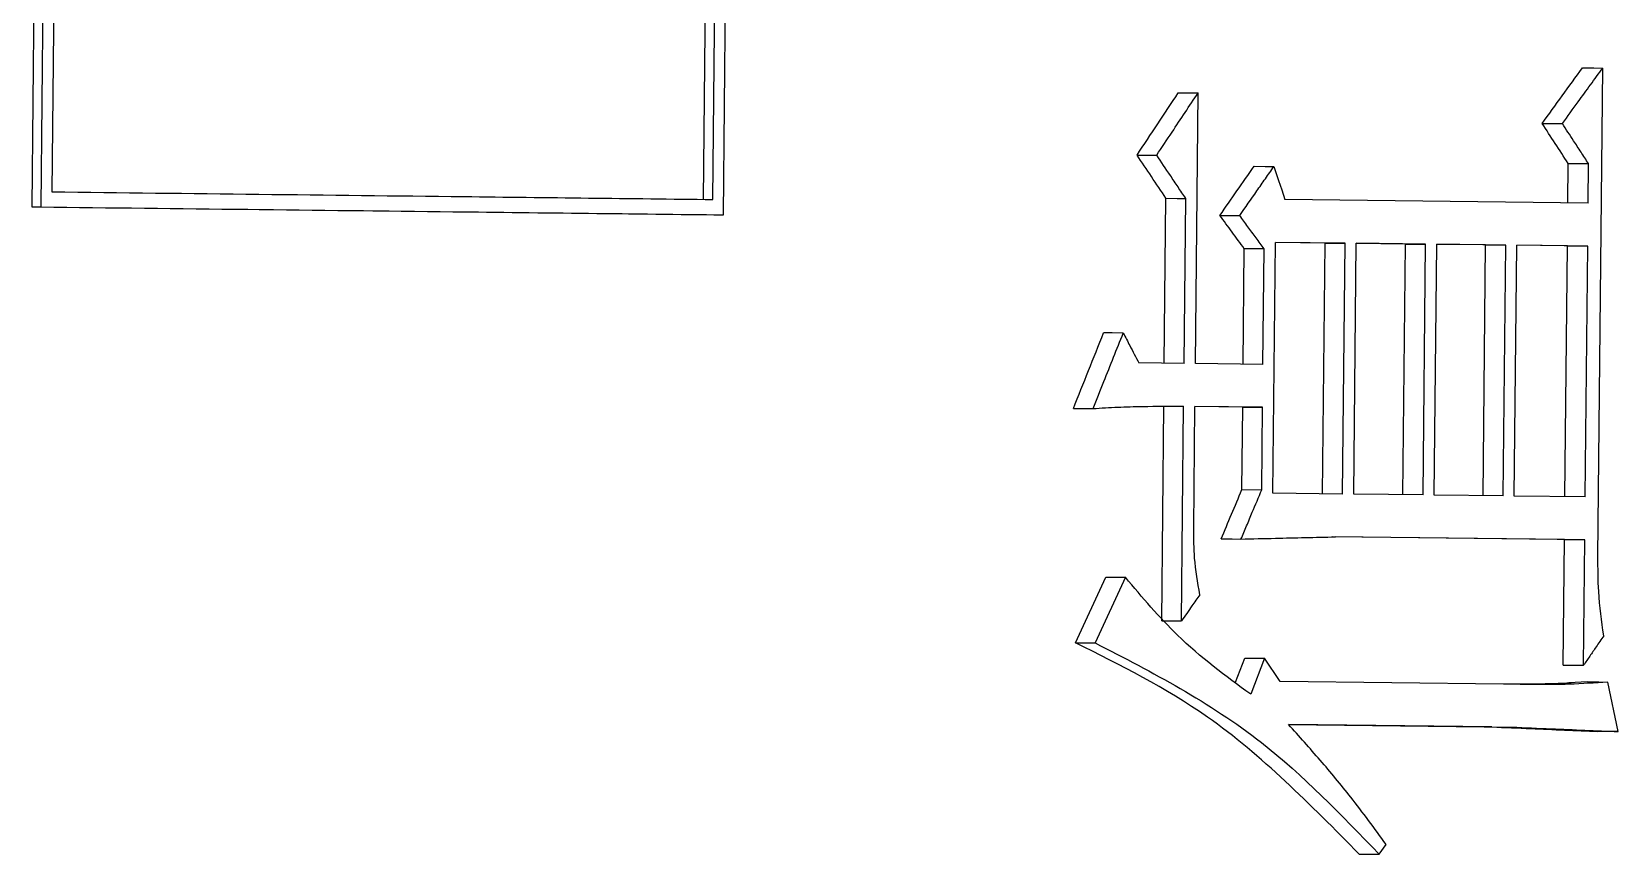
# Model space of a CAD drawing. Header units: millimetres. Extents: x 2344 to 4024, y 1094 to 2282.
# Drawn here: x 2976.304 to 2980.987, y 1255.13 to 1257.556 of the extents above; entities that cross this region are included whole.
import ezdxf

# ---------------------------------------------------------------- set-up
doc = ezdxf.new("R2010")
doc.units = ezdxf.units.MM

msp = doc.modelspace()

# ---------------------------------------------------------------- linework, layer by layer
at = {"color": 7, "linetype": 'Continuous', "lineweight": 25}
for p, q in [((2976.5013, 1276.9585), (2976.3039, 1257.0398)), ((2976.5279, 1276.9583), (2976.3305, 1257.0397)), ((2976.5599, 1276.913), (2976.3634, 1257.0843)), ((2978.3456, 1257.0163), (2978.543, 1276.935)), ((2978.4828, 1276.8906), (2978.2863, 1257.0619)), ((2978.3145, 1257.0617), (2978.511, 1276.8904)), ((2980.9273, 1256.0086), (2980.9415, 1257.4494)), ((2979.7389, 1256.5776), (2979.7469, 1257.3759)), ((2980.7625, 1257.2858), (2980.8223, 1257.2853)), ((2979.5667, 1257.1928), (2979.6249, 1257.1923)), ((2980.8385, 1257.0512), (2980.8396, 1257.168)), ((2980.8984, 1257.0508), (2980.8996, 1257.1676)), ((2979.6473, 1256.5787), (2979.6521, 1257.0652)), ((2979.7056, 1256.578), (2979.7104, 1257.0648)), ((2980.8984, 1257.0508), (2980.0031, 1257.0613)), ((2976.3039, 1257.0398), (2978.3172, 1257.0165)), ((2978.3174, 1257.0165), (2978.3456, 1257.0163)), ((2979.8113, 1257.0146), (2979.8698, 1257.0142)), ((2979.88, 1256.5757), (2979.8833, 1256.9164)), ((2979.9419, 1256.916), (2979.8833, 1256.9164)), ((2979.9386, 1256.5753), (2979.9419, 1256.916)), ((2979.968, 1256.1952), (2979.9753, 1256.9351)), ((2980.1808, 1256.9327), (2979.9753, 1256.9351)), ((2980.1218, 1256.9331), (2979.9753, 1256.9348)), ((2980.1145, 1256.1932), (2980.1218, 1256.9331)), ((2980.1218, 1256.9331), (2980.1808, 1256.9327)), ((2980.1734, 1256.1928), (2980.1808, 1256.9327)), ((2980.2065, 1256.1924), (2980.2138, 1256.9323)), ((2980.4184, 1256.9299), (2980.2138, 1256.9323)), ((2980.3591, 1256.9303), (2980.2138, 1256.932)), ((2980.3518, 1256.1904), (2980.3591, 1256.9303)), ((2980.3591, 1256.9303), (2980.4184, 1256.9299)), ((2980.4111, 1256.19), (2980.4184, 1256.9299)), ((2980.444, 1256.1896), (2980.4513, 1256.9295)), ((2980.655, 1256.9271), (2980.4513, 1256.9295)), ((2980.5954, 1256.9275), (2980.4513, 1256.9292)), ((2980.5881, 1256.1877), (2980.5954, 1256.9275)), ((2980.5954, 1256.9275), (2980.655, 1256.9271)), ((2980.6477, 1256.1872), (2980.655, 1256.9271)), ((2980.6805, 1256.1868), (2980.6878, 1256.9267)), ((2980.8972, 1256.9242), (2980.6878, 1256.9267)), ((2980.8372, 1256.9247), (2980.6878, 1256.9264)), ((2980.8299, 1256.1848), (2980.8372, 1256.9247)), ((2980.8372, 1256.9247), (2980.8972, 1256.9242)), ((2980.8898, 1256.1843), (2980.8972, 1256.9242)), ((2979.7056, 1256.578), (2979.5721, 1256.5796)), ((2979.9386, 1256.5753), (2979.7389, 1256.5776)), ((2979.3789, 1256.4453), (2979.4369, 1256.4449)), ((2979.6398, 1255.8191), (2979.6461, 1256.4519)), ((2979.6981, 1255.8187), (2979.7043, 1256.4515)), ((2979.7341, 1256.0909), (2979.7377, 1256.4511)), ((2979.9373, 1256.4487), (2979.7377, 1256.4511)), ((2979.8787, 1256.4492), (2979.7377, 1256.4508)), ((2979.8763, 1256.2058), (2979.8787, 1256.4492)), ((2979.8787, 1256.4492), (2979.9373, 1256.4487)), ((2979.9349, 1256.2053), (2979.9373, 1256.4487)), ((2979.8763, 1256.2058), (2979.9349, 1256.2053)), ((2980.1734, 1256.1928), (2979.968, 1256.1952)), ((2980.4111, 1256.19), (2980.2065, 1256.1924)), ((2980.6477, 1256.1872), (2980.444, 1256.1896)), ((2980.8898, 1256.1843), (2980.6805, 1256.1868)), ((2980.8286, 1256.0582), (2980.145, 1256.0663)), ((2980.8886, 1256.0578), (2980.1523, 1256.0665)), ((2980.825, 1255.6883), (2980.8286, 1256.0582)), ((2980.8286, 1256.0582), (2980.8886, 1256.0578)), ((2980.8849, 1255.6879), (2980.8886, 1256.0578)), ((2979.3855, 1255.7539), (2979.4743, 1255.9476)), ((2979.5323, 1255.9472), (2979.4434, 1255.7535)), ((2979.4743, 1255.9476), (2979.5323, 1255.9472)), ((2979.6398, 1255.8191), (2979.6981, 1255.8187)), ((2979.3854, 1255.7539), (2979.4434, 1255.7535)), ((2979.8575, 1255.6383), (2979.8846, 1255.7091)), ((2979.9433, 1255.7087), (2979.9023, 1255.6021)), ((2979.9891, 1255.64), (2979.9433, 1255.7087)), ((2980.825, 1255.6883), (2980.8849, 1255.6879)), ((2980.6488, 1255.6322), (2979.9891, 1255.64)), ((2980.8962, 1255.6388), (2980.8412, 1255.6355)), ((2980.9874, 1255.4919), (2980.9562, 1255.6383)), ((2980.0143, 1255.5131), (2980.6737, 1255.5054)), ((2980.6141, 1255.5058), (2980.0146, 1255.5129)), ((2980.6141, 1255.5058), (2980.6737, 1255.5054)), ((2980.9874, 1255.4919), (2980.9273, 1255.4924)), ((2980.2227, 1255.1307), (2980.2818, 1255.1302)), ((2980.2819, 1255.1303), (2980.302, 1255.1592))]:
    msp.add_line(p, q, dxfattribs=at)
at = {"color": 7, "linetype": 'Continuous', "lineweight": 25, "flags": 128}
for points in [[(2980.8816, 1257.4499), (2980.9152, 1257.4496), (2980.9415, 1257.4494)], [(2979.6885, 1257.3763), (2979.7212, 1257.3761), (2979.7469, 1257.3759)], [(2979.9123, 1257.1595), (2979.9451, 1257.1593), (2979.9709, 1257.1591)], [(2979.9709, 1257.1591), (2979.9845, 1257.1179), (2979.9938, 1257.0896), (2980.0031, 1257.0613)], [(2980.8396, 1257.168), (2980.8732, 1257.1678), (2980.8996, 1257.1676)], [(2979.6521, 1257.0652), (2979.6848, 1257.065), (2979.7104, 1257.0648)], [(2976.3039, 1257.0398), (2976.3188, 1257.0397), (2976.3305, 1257.0397)], [(2979.5261, 1256.6677), (2979.4936, 1256.668), (2979.4681, 1256.6682)], [(2979.8151, 1256.0605), (2979.8479, 1256.0602), (2979.8736, 1256.06)], [(2979.8846, 1255.7091), (2979.9175, 1255.7089), (2979.9433, 1255.7087)], [(2980.8962, 1255.6388), (2980.9298, 1255.6385), (2980.9562, 1255.6383)]]:
    msp.add_lwpolyline(points, dxfattribs=at)
at = {"color": 7, "linetype": 'Continuous', "lineweight": 25}
for points, knots in [([(2980.7625, 1257.2858), (2980.7824, 1257.3131), (2980.8221, 1257.3678), (2980.8617, 1257.4225), (2980.8816, 1257.4499)], [0, 0, 0, 0, 0.5, 1, 1, 1, 1]), ([(2980.8223, 1257.2853), (2980.838, 1257.3069), (2980.8657, 1257.345), (2980.9054, 1257.3997), (2980.9295, 1257.4329), (2980.9415, 1257.4494)], [0, 0, 0, 0, 0.393832, 0.696916, 1, 1, 1, 1]), ([(2979.5667, 1257.1928), (2979.5871, 1257.2234), (2979.6277, 1257.2845), (2979.6682, 1257.3457), (2979.6885, 1257.3763)], [0, 0, 0, 0, 0.5, 1, 1, 1, 1]), ([(2979.6249, 1257.1923), (2979.64, 1257.215), (2979.6679, 1257.2569), (2979.7085, 1257.3181), (2979.7341, 1257.3566), (2979.7469, 1257.3759)], [0, 0, 0, 0, 0.3703751, 0.6851874, 1, 1, 1, 1]), ([(2980.8396, 1257.168), (2980.8268, 1257.1877), (2980.8011, 1257.2269), (2980.7754, 1257.2662), (2980.7625, 1257.2858)], [0, 0, 0, 0, 0.5, 1, 1, 1, 1]), ([(2980.8996, 1257.1676), (2980.8922, 1257.1788), (2980.8775, 1257.2013), (2980.8517, 1257.2406), (2980.8333, 1257.2686), (2980.8223, 1257.2853)], [0, 0, 0, 0, 0.2864203, 0.5728407, 1, 1, 1, 1]), ([(2979.6521, 1257.0652), (2979.6379, 1257.0865), (2979.6095, 1257.129), (2979.581, 1257.1715), (2979.5667, 1257.1928)], [0, 0, 0, 0, 0.5, 1, 1, 1, 1]), ([(2979.7104, 1257.0648), (2979.7029, 1257.076), (2979.6878, 1257.0985), (2979.6593, 1257.141), (2979.6384, 1257.1723), (2979.6249, 1257.1923)], [0, 0, 0, 0, 0.264388, 0.528776, 1, 1, 1, 1]), ([(2979.8113, 1257.0146), (2979.8281, 1257.0388), (2979.8618, 1257.0871), (2979.8955, 1257.1354), (2979.9123, 1257.1595)], [0, 0, 0, 0, 0.5, 1, 1, 1, 1]), ([(2979.8698, 1257.0142), (2979.8867, 1257.0384), (2979.912, 1257.0746), (2979.9457, 1257.1229), (2979.9625, 1257.147), (2979.9709, 1257.1591)], [0, 0, 0, 0, 0.5, 0.75, 1, 1, 1, 1]), ([(2976.3634, 1257.0843), (2976.5674, 1257.0819), (2976.9753, 1257.0772), (2977.6265, 1257.0697), (2978.0701, 1257.0645), (2978.3145, 1257.0617)], [0, 0, 0, 0, 0.309931, 0.619863, 1, 1, 1, 1]), ([(2976.3305, 1257.0397), (2976.5346, 1257.0373), (2976.9427, 1257.0326), (2977.6155, 1257.0248), (2978.0802, 1257.0194), (2978.3456, 1257.0163)], [0, 0, 0, 0, 0.3000913, 0.6001826, 1, 1, 1, 1]), ([(2979.8833, 1256.9164), (2979.8713, 1256.9328), (2979.8473, 1256.9655), (2979.8233, 1256.9983), (2979.8113, 1257.0146)], [0, 0, 0, 0, 0.4999996, 1, 1, 1, 1]), ([(2979.9419, 1256.916), (2979.934, 1256.9268), (2979.9181, 1256.9485), (2979.894, 1256.9812), (2979.8779, 1257.0032), (2979.8698, 1257.0142)], [0, 0, 0, 0, 0.328624, 0.664312, 1, 1, 1, 1]), ([(2979.3789, 1256.4453), (2979.3938, 1256.4824), (2979.4235, 1256.5567), (2979.4532, 1256.631), (2979.4681, 1256.6682)], [0, 0, 0, 0, 0.5000005, 1, 1, 1, 1]), ([(2979.4369, 1256.4449), (2979.4475, 1256.4715), (2979.4677, 1256.5219), (2979.4975, 1256.5962), (2979.5166, 1256.6439), (2979.5261, 1256.6677)], [0, 0, 0, 0, 0.358308, 0.679154, 1, 1, 1, 1]), ([(2979.5261, 1256.6677), (2979.5326, 1256.6554), (2979.5434, 1256.6345), (2979.5588, 1256.6051), (2979.5676, 1256.5881), (2979.5721, 1256.5796)], [0, 0, 0, 0, 0.4208653, 0.7104328, 1, 1, 1, 1]), ([(2979.4369, 1256.4449), (2979.4612, 1256.4464), (2979.51, 1256.4494), (2979.5992, 1256.452), (2979.6639, 1256.4517), (2979.7043, 1256.4515)], [0, 0, 0, 0, 0.273063, 0.546143, 1, 1, 1, 1]), ([(2979.8151, 1256.0605), (2979.8253, 1256.0847), (2979.8457, 1256.1331), (2979.8661, 1256.1816), (2979.8763, 1256.2058)], [0, 0, 0, 0, 0.499999, 1, 1, 1, 1]), ([(2979.8736, 1256.06), (2979.8792, 1256.0732), (2979.8903, 1256.0994), (2979.9107, 1256.1479), (2979.9256, 1256.1832), (2979.9349, 1256.2053)], [0, 0, 0, 0, 0.271194, 0.542387, 1, 1, 1, 1]), ([(2979.7522, 1255.8959), (2979.7459, 1255.9318), (2979.7347, 1255.996), (2979.7343, 1256.0618), (2979.7341, 1256.0909)], [0, 0, 0, 0, 0.558776, 1, 1, 1, 1]), ([(2979.8736, 1256.06), (2979.9074, 1256.0608), (2979.9709, 1256.0623), (2980.0638, 1256.0644), (2980.1228, 1256.0658), (2980.1523, 1256.0665)], [0, 0, 0, 0, 0.363225, 0.681612, 1, 1, 1, 1]), ([(2980.9445, 1255.7748), (2980.9385, 1255.818), (2980.9277, 1255.8953), (2980.9274, 1255.974), (2980.9273, 1256.0086)], [0, 0, 0, 0, 0.559159, 1, 1, 1, 1]), ([(2979.9023, 1255.6021), (2979.8282, 1255.6564), (2979.6954, 1255.7537), (2979.5823, 1255.8879), (2979.5323, 1255.9472)], [0, 0, 0, 0, 0.5580601, 1, 1, 1, 1]), ([(2979.7522, 1255.8959), (2979.7444, 1255.8849), (2979.7315, 1255.8665), (2979.7135, 1255.8407), (2979.7032, 1255.826), (2979.6981, 1255.8187)], [0, 0, 0, 0, 0.4296252, 0.7148126, 1, 1, 1, 1]), ([(2980.2227, 1255.1307), (2980.0784, 1255.2768), (2979.8224, 1255.536), (2979.5182, 1255.6877), (2979.3855, 1255.7539)], [0, 0, 0, 0, 0.563765, 1, 1, 1, 1]), ([(2979.4434, 1255.7535), (2979.6121, 1255.6665), (2979.9158, 1255.51), (2980.1692, 1255.247), (2980.2818, 1255.1302)], [0, 0, 0, 0, 0.555785, 1, 1, 1, 1]), ([(2980.9445, 1255.7748), (2980.9369, 1255.7637), (2980.9232, 1255.7437), (2980.9033, 1255.7147), (2980.8911, 1255.6968), (2980.8849, 1255.6879)], [0, 0, 0, 0, 0.381889, 0.690945, 1, 1, 1, 1]), ([(2980.9562, 1255.6383), (2980.9184, 1255.6356), (2980.8485, 1255.6307), (2980.7459, 1255.6305), (2980.6811, 1255.6317), (2980.6488, 1255.6322)], [0, 0, 0, 0, 0.3696228, 0.684745, 1, 1, 1, 1]), ([(2980.8486, 1255.6352), (2980.8486, 1255.6352), (2980.8487, 1255.6352), (2980.8465, 1255.6351), (2980.8045, 1255.6331), (2980.7505, 1255.6318), (2980.6913, 1255.6318), (2980.6723, 1255.6319), (2980.6676, 1255.632)], [0, 0, 0, 0, 0.002833, 0.009924, 0.085142, 0.625815, 0.906845, 1, 1, 1, 1]), ([(2980.302, 1255.1592), (2980.2677, 1255.2063), (2980.2052, 1255.2922), (2980.1077, 1255.4083), (2980.0455, 1255.4782), (2980.0143, 1255.5131)], [0, 0, 0, 0, 0.377432, 0.688543, 1, 1, 1, 1]), ([(2980.6141, 1255.5058), (2980.6526, 1255.5042), (2980.7242, 1255.5011), (2980.8286, 1255.4966), (2980.8944, 1255.4938), (2980.9273, 1255.4924)], [0, 0, 0, 0, 0.368477, 0.684238, 1, 1, 1, 1]), ([(2980.6737, 1255.5054), (2980.7123, 1255.5037), (2980.784, 1255.5006), (2980.8885, 1255.4962), (2980.9544, 1255.4933), (2980.9874, 1255.4919)], [0, 0, 0, 0, 0.367965, 0.6839817, 1, 1, 1, 1])]:
    msp.add_open_spline(points, degree=3, knots=knots, dxfattribs=at)

doc.saveas('drawing.dxf')
